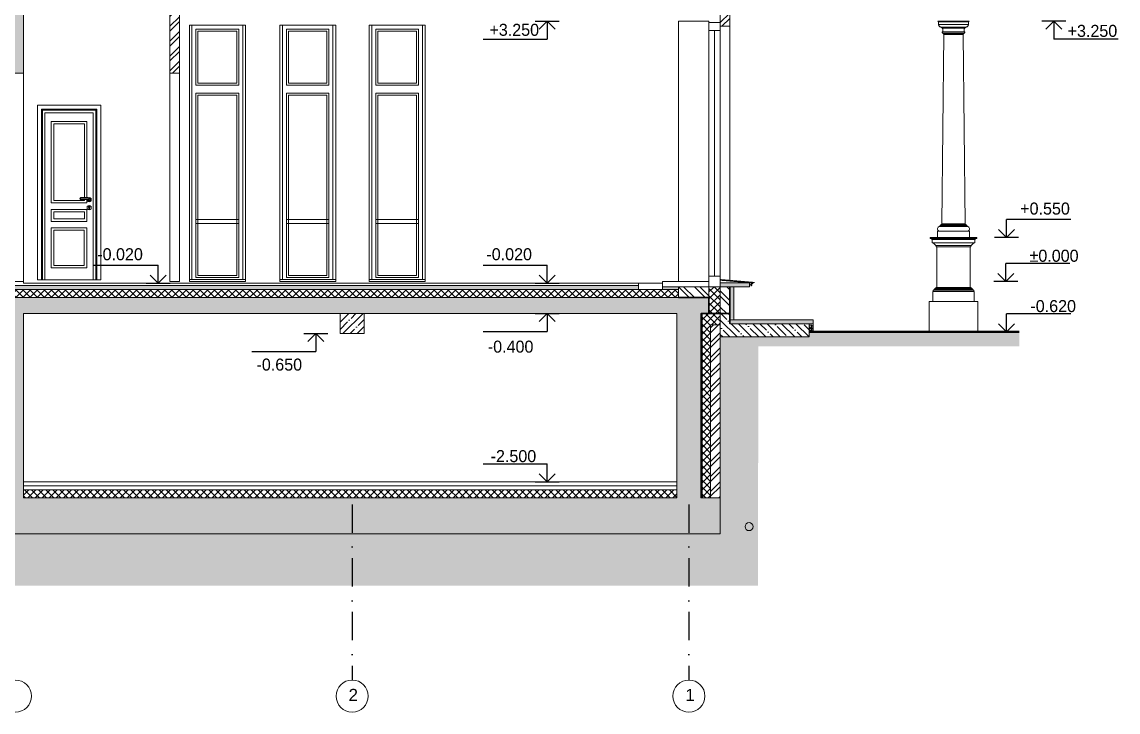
# Model space of a CAD drawing. Header units: millimetres. Extents: x 1177761 to 1329492, y 746793 to 827002.
# Drawn here: x 1310962 to 1324634, y 753127 to 761739 of the extents above; entities that cross this region are included whole.
import ezdxf

# ---------------------------------------------------------------- set-up
doc = ezdxf.new("R2010")
doc.units = ezdxf.units.MM
doc.linetypes.add('HIDDEN', pattern=[9.525, 6.35, -3.175])
doc.linetypes.add('Tengelyvonal', pattern=[670.278, 352.778, -176.389, 0, -141.111])
for name, color, linetype in [('axis', 40, 'Continuous'), ('mark', 4, 'Continuous'), ('text', 7, 'Continuous')]:
    doc.layers.add(name, color=color, linetype=linetype)
doc.layers.add('wall', color=5, linetype='Continuous', lineweight=30)
doc.styles.add('GENERATED_STYLE_1', font='')
doc.styles.add('PStudio', font='pstudio.shx')
doc.styles.get('GENERATED_STYLE_1').set_extended_font_data('Arial Кириллический')
pattern_1 = [(135, (2534467.78, 1378656.59), (101.027881, 101.027881), []), (135, (2534400.43, 1378656.59), (101.027881, 101.027881), [])]
pattern_2 = [(135, (2534467.78, 1378606.59), (89.802561, 89.802561), []), (135, (2534377.98, 1378606.59), (89.802561, 89.802561), [158.75, -31.75, 0, -31.75])]
pattern_3 = [(45, (32828.37, 1378656.59), (-101.027881, 101.027881), []), (45, (32895.73, 1378656.59), (-101.027881, 101.027881), [])]
pattern_4 = [(45, (-514109.56, 1378656.587), (-44.1941738, 44.1941738), []), (135, (-514109.56, 1378656.587), (-44.1941738, -44.1941738), [])]
pattern_5 = [(172.5, (-514109.56, 1378656.587), (-19.76890684, -21.10519776), [0, -22.8, 0, -25.5, 0, -24.375]), (142.5, (-514109.56, 1378656.587), (-48.70469595, -11.16206266), [0, -12.3, 0, -20.55, 0, -7.875]), (102.5, (-514096.514, 1378643.54), (-33.09048575, 32.9704391), [0, -7.5, 0, -27, 0, -35.25]), (92.5, (-514096.514, 1378643.54), (-41.1939428, 22.57563245), [0, -3.75, 0, -17.7, 0, -20.25])]

# ---------------------------------------------------------------- blocks, each defined once
blk = doc.blocks.new('COLUMN')
at = {"color": 0, "linetype": 'ByBlock', "lineweight": -2}
for p, q in [((108, 3875), (108, 3874)), ((108, 3874), (134, 3874)), ((108, 3874), (110, 3874)), ((110, 3874), (112, 3873)), ((112, 3873), (113, 3872)), ((113, 3872), (114, 3871)), ((114, 3871), (115, 3869)), ((115, 3869), (115, 3867)), ((115, 3867), (141, 3867)), ((117, 3867), (117, 3836)), ((117, 3836), (117, 3835)), ((117, 3835), (142, 3835)), ((119, 3835), (119, 3830)), ((119, 3830), (121, 3825)), ((134, 3874), (206, 3874)), ((141, 3867), (210, 3867)), ((142, 3835), (211, 3835)), ((206, 3874), (305, 3874)), ((210, 3867), (305, 3867)), ((211, 3835), (305, 3835)), ((305, 3874), (404, 3874)), ((305, 3867), (400, 3867)), ((305, 3835), (399, 3835)), ((399, 3835), (468, 3835)), ((400, 3867), (469, 3867)), ((404, 3874), (476, 3874)), ((468, 3835), (493, 3835)), ((469, 3867), (495, 3867)), ((476, 3874), (502, 3874)), ((491, 3830), (489, 3825)), ((491, 3835), (491, 3830)), ((493, 3867), (493, 3836)), ((493, 3836), (493, 3835)), ((496, 3871), (495, 3869)), ((495, 3869), (495, 3867)), ((497, 3872), (496, 3871)), ((498, 3873), (497, 3872)), ((500, 3874), (498, 3873)), ((502, 3874), (500, 3874)), ((502, 3875), (502, 3874)), ((121, 3825), (123, 3820)), ((123, 3820), (125, 3816)), ((125, 3816), (128, 3812)), ((128, 3812), (132, 3809)), ((132, 3809), (136, 3806)), ((136, 3806), (141, 3805)), ((141, 3805), (146, 3803)), ((146, 3803), (151, 3803)), ((151, 3803), (172, 3803)), ((151, 3803), (151, 3800)), ((151, 3800), (152, 3797)), ((152, 3797), (154, 3795)), ((154, 3795), (157, 3793)), ((157, 3793), (159, 3792)), ((159, 3792), (162, 3792)), ((184, 3711), (160, 1349)), ((162, 3792), (181, 3792)), ((162, 3792), (162, 3788)), ((162, 3788), (181, 3788)), ((162, 3788), (164, 3788)), ((163, 3739), (162, 3736)), ((162, 3736), (163, 3732)), ((166, 3742), (163, 3739)), ((163, 3732), (166, 3729)), ((164, 3788), (166, 3787)), ((166, 3787), (167, 3786)), ((170, 3743), (166, 3742)), ((166, 3729), (170, 3728)), ((167, 3786), (169, 3784)), ((169, 3784), (169, 3782)), ((169, 3782), (170, 3780)), ((170, 3780), (170, 3743)), ((170, 3743), (188, 3743)), ((170, 3728), (188, 3728)), ((172, 3803), (228, 3803)), ((174, 3721), (174, 3728)), ((176, 3721), (174, 3721)), ((209, 3721), (174, 3721)), ((178, 3720), (176, 3721)), ((180, 3719), (178, 3720)), ((181, 3718), (180, 3719)), ((181, 3792), (234, 3792)), ((181, 3788), (234, 3788)), ((183, 3716), (181, 3718)), ((184, 3715), (183, 3716)), ((184, 3713), (184, 3715)), ((184, 3711), (184, 3713)), ((184, 3711), (217, 3711)), ((188, 3743), (237, 3743)), ((188, 3728), (237, 3728)), ((270, 3721), (209, 3721)), ((217, 3711), (273, 3711)), ((228, 3803), (305, 3803)), ((234, 3792), (305, 3792)), ((234, 3788), (305, 3788)), ((237, 3743), (305, 3743)), ((237, 3728), (305, 3728)), ((340, 3721), (270, 3721)), ((273, 3711), (337, 3711)), ((305, 3803), (382, 3803)), ((305, 3792), (376, 3792)), ((305, 3788), (376, 3788)), ((305, 3743), (373, 3743)), ((305, 3728), (373, 3728)), ((337, 3711), (393, 3711)), ((401, 3721), (340, 3721)), ((373, 3743), (422, 3743)), ((373, 3728), (422, 3728)), ((376, 3792), (429, 3792)), ((376, 3788), (429, 3788)), ((382, 3803), (438, 3803)), ((393, 3711), (426, 3711)), ((436, 3721), (401, 3721)), ((422, 3743), (440, 3743)), ((422, 3728), (440, 3728)), ((426, 3715), (427, 3716)), ((426, 3713), (426, 3715)), ((426, 3711), (426, 3713)), ((426, 3711), (450, 1349)), ((427, 3716), (429, 3718)), ((429, 3792), (448, 3792)), ((429, 3788), (448, 3788)), ((429, 3718), (430, 3719)), ((430, 3719), (432, 3720)), ((432, 3720), (434, 3721)), ((434, 3721), (436, 3721)), ((436, 3721), (436, 3728)), ((438, 3803), (459, 3803)), ((441, 3782), (440, 3780)), ((440, 3780), (440, 3743)), ((440, 3743), (444, 3742)), ((444, 3729), (440, 3728)), ((443, 3786), (441, 3784)), ((441, 3784), (441, 3782)), ((444, 3787), (443, 3786)), ((446, 3788), (444, 3787)), ((444, 3742), (447, 3739)), ((447, 3732), (444, 3729)), ((448, 3788), (446, 3788)), ((447, 3739), (448, 3736)), ((448, 3736), (447, 3732)), ((451, 3792), (448, 3792)), ((448, 3792), (448, 3788)), ((453, 3793), (451, 3792)), ((456, 3795), (453, 3793)), ((458, 3797), (456, 3795)), ((459, 3800), (458, 3797)), ((464, 3803), (459, 3803)), ((459, 3803), (459, 3800)), ((469, 3805), (464, 3803)), ((474, 3806), (469, 3805)), ((478, 3809), (474, 3806)), ((482, 3812), (478, 3809)), ((485, 3816), (482, 3812)), ((487, 3820), (485, 3816)), ((489, 3825), (487, 3820)), ((106, 1291), (105, 1283)), ((105, 1283), (107, 1275)), ((105, 1257), (505, 1257)), ((105, 1178), (105, 1257)), ((108, 1299), (106, 1291)), ((107, 1275), (111, 1268)), ((113, 1305), (108, 1299)), ((111, 1268), (116, 1262)), ((119, 1310), (113, 1305)), ((116, 1262), (123, 1257)), ((127, 1314), (119, 1310)), ((135, 1315), (127, 1314)), ((135, 1315), (158, 1315)), ((137, 1325), (136, 1321)), ((136, 1321), (137, 1318)), ((139, 1327), (137, 1325)), ((137, 1318), (139, 1316)), ((142, 1328), (139, 1327)), ((139, 1316), (142, 1315)), ((142, 1328), (148, 1328)), ((150, 1337), (148, 1336)), ((148, 1336), (148, 1328)), ((148, 1336), (190, 1336)), ((148, 1328), (159, 1328)), ((153, 1337), (150, 1337)), ((155, 1338), (153, 1337)), ((156, 1340), (155, 1338)), ((158, 1342), (156, 1340)), ((159, 1344), (158, 1342)), ((158, 1315), (220, 1315)), ((160, 1346), (159, 1344)), ((159, 1328), (164, 1328)), ((160, 1349), (160, 1346)), ((160, 1349), (199, 1349)), ((164, 1328), (179, 1328)), ((179, 1328), (190, 1328)), ((190, 1336), (263, 1336)), ((190, 1328), (208, 1328)), ((199, 1349), (266, 1349)), ((208, 1328), (224, 1328)), ((220, 1315), (305, 1315)), ((224, 1328), (245, 1328)), ((245, 1328), (263, 1328)), ((263, 1336), (347, 1336)), ((263, 1328), (284, 1328)), ((266, 1349), (344, 1349)), ((284, 1328), (305, 1328)), ((305, 1328), (326, 1328)), ((305, 1315), (390, 1315)), ((326, 1328), (347, 1328)), ((344, 1349), (411, 1349)), ((347, 1336), (420, 1336)), ((347, 1328), (365, 1328)), ((365, 1328), (386, 1328)), ((386, 1328), (402, 1328)), ((390, 1315), (452, 1315)), ((402, 1328), (420, 1328)), ((411, 1349), (450, 1349)), ((420, 1336), (462, 1336)), ((420, 1328), (431, 1328)), ((431, 1328), (446, 1328)), ((446, 1328), (451, 1328)), ((450, 1349), (450, 1346)), ((450, 1346), (451, 1344)), ((451, 1344), (452, 1342)), ((451, 1328), (462, 1328)), ((452, 1342), (454, 1340)), ((452, 1315), (475, 1315)), ((454, 1340), (455, 1338)), ((455, 1338), (457, 1337)), ((457, 1337), (460, 1337)), ((460, 1337), (462, 1336)), ((462, 1336), (462, 1328)), ((462, 1328), (468, 1328)), ((468, 1328), (471, 1327)), ((471, 1316), (468, 1315)), ((471, 1327), (473, 1325)), ((473, 1318), (471, 1316)), ((473, 1325), (474, 1321)), ((474, 1321), (473, 1318)), ((475, 1315), (483, 1314)), ((483, 1314), (491, 1310)), ((494, 1262), (487, 1257)), ((491, 1310), (497, 1305)), ((499, 1268), (494, 1262)), ((497, 1305), (502, 1299)), ((503, 1275), (499, 1268)), ((502, 1299), (504, 1291)), ((505, 1283), (503, 1275)), ((504, 1291), (505, 1283)), ((505, 1178), (505, 1257)), ((16, 1178), (594, 1178)), ((16, 1165), (16, 1178)), ((16, 1165), (594, 1165)), ((26, 1165), (39, 1153)), ((39, 1153), (571, 1153)), ((40, 1109), (40, 1153)), ((40, 1109), (570, 1109)), ((53, 1109), (83, 1079)), ((557, 1109), (527, 1079)), ((570, 1109), (570, 1153)), ((584, 1165), (571, 1153)), ((594, 1165), (594, 1178)), ((83, 1079), (527, 1079)), ((88, 1062), (88, 1079)), ((88, 1062), (522, 1062)), ((99, 553), (99, 1062)), ((511, 553), (511, 1062)), ((522, 1062), (522, 1079)), ((86, 553), (524, 553)), ((86, 542), (86, 553)), ((524, 542), (524, 553)), ((48, 504), (562, 504)), ((48, 378), (48, 504)), ((51, 521), (559, 521)), ((51, 504), (51, 521)), ((62, 532), (548, 532)), ((62, 521), (62, 532)), ((74, 542), (536, 542)), ((74, 532), (74, 542)), ((536, 532), (536, 542)), ((548, 521), (548, 532)), ((559, 504), (559, 521)), ((562, 378), (562, 504)), ((0, 378), (610, 378)), ((0, 0), (0, 378)), ((610, 0), (610, 378)), ((0, 0), (610, 0))]:
    blk.add_line(p, q, dxfattribs=at)
blk = doc.blocks.new('H LEVEL3')
at = {"color": 0, "linetype": 'ByBlock'}
for p, q in [((-16, 4.5), (0, 4.5)), ((0, 0), (0, 4.5)), ((-3, 0), (3, 0)), ((0, 0), (-2, 2)), ((2, 2), (0, 0))]:
    blk.add_line(p, q, dxfattribs=at)
at = {"color": 0, "linetype": 'ByBlock', "style": 'PStudio'}
blk.add_attdef('OTM', (-12.9, 5.7), '', height=2, dxfattribs=at)
blk = doc.blocks.new('H LEVEL4')
at = {"color": 0, "linetype": 'ByBlock'}
for p, q in [((16, 4.5), (0, 4.5)), ((0, 0), (0, 4.5)), ((3, 0), (-3, 0)), ((-2, 2), (0, 0)), ((0, 0), (2, 2))]:
    blk.add_line(p, q, dxfattribs=at)
at = {"color": 0, "linetype": 'ByBlock', "style": 'PStudio'}
blk.add_attdef('OTM', (3.4, 5.7), '', height=2, dxfattribs=at)
blk = doc.blocks.new('H LEVEL2')
at = {"color": 0, "linetype": 'ByBlock'}
for p, q in [((3, 0), (-3, 0)), ((-2, -2), (0, 0)), ((0, 0), (2, -2)), ((0, 0), (0, -4.5)), ((16, -4.5), (0, -4.5))]:
    blk.add_line(p, q, dxfattribs=at)
at = {"color": 0, "linetype": 'ByBlock', "style": 'PStudio'}
blk.add_attdef('OTM', (3.4, -3.7), '', height=2, dxfattribs=at)

msp = doc.modelspace()

# ---------------------------------------------------------------- hatches: boundary and pattern name
at = {"layer": 'wall', "lineweight": 20, "ltscale": 50}
h = msp.add_hatch(dxfattribs=at)
h.set_pattern_fill('ANSI35', color=250, scale=500, style=0)
h.set_pattern_definition([(45, (-509931.05, 1337656.59), (-88.388348, 88.388348), []), (45, (-509842.66, 1337656.59), (-88.388348, 88.388348), [156.25, -31.25, 0, -31.25])])
h.paths.add_polyline_path([(1310781, 765700), (1310981, 765700), (1310981, 762200), (1310781, 762200)])
h.paths.add_polyline_path([(1310781, 762000), (1310981, 762000), (1310981, 761100), (1310781, 761100)])
h.paths.add_polyline_path([(1305981, 762000), (1306181, 762000), (1306181, 761100), (1305981, 761100)])
h.paths.add_polyline_path([(1298180, 765700), (1298380, 765700), (1298380, 764550), (1298180, 764550)])
h.paths.add_polyline_path([(1298180, 758300), (1298380, 758300), (1298380, 762000), (1298180, 762000)])
h.paths.add_polyline_path([(1293380, 765700), (1293580, 765700), (1293580, 762200), (1293380, 762200)])
h.paths.add_polyline_path([(1293380, 762000), (1293580, 762000), (1293580, 758300), (1293380, 758300)])
at = {"layer": 'wall', "lineweight": 20, "ltscale": 100}
h = msp.add_hatch(dxfattribs=at)
h.set_pattern_fill('ANSI32', color=250, scale=15, style=0)
h.set_pattern_definition(pattern_3)
h.paths.add_polyline_path([(1319910, 763082), (1319530, 763082), (1319530, 762200), (1319910, 762200)])
h.paths.add_polyline_path([(1320170, 763098), (1320050, 763098), (1320050, 761860), (1320170, 761860)])
h.paths.add_polyline_path([(1319791, 761860), (1319671, 761860), (1319671, 761750), (1319671, 761685), (1319791, 761685)])
h = msp.add_hatch(dxfattribs=at)
h.set_pattern_fill('ANSI32', color=250, scale=15, style=0)
h.set_pattern_definition(pattern_3)
h.paths.add_polyline_path([(1319910, 763082), (1319530, 763082), (1319530, 762200), (1319910, 762200)])
h.paths.add_polyline_path([(1320170, 763098), (1320050, 763098), (1320050, 761860), (1320170, 761860)])
h.paths.add_polyline_path([(1319791, 761860), (1319671, 761860), (1319671, 761750), (1319671, 761685), (1319791, 761685)])
h = msp.add_hatch(dxfattribs=at)
h.set_pattern_fill('ANSI32', color=250, scale=350, style=0)
h.set_pattern_definition([(45, (-509931.05, 1337656.59), (-92.807765, 92.807765), []), (45, (-509869.18, 1337656.59), (-92.807765, 92.807765), [])])
h.paths.add_polyline_path([(1312926, 762000), (1312806, 762000), (1312806, 761750), (1312926, 761750)])
h.paths.add_polyline_path([(1312926, 761750), (1312806, 761750), (1312806, 761100), (1312926, 761100)])
at = {"layer": 'wall', "lineweight": 20, "ltscale": 50}
h = msp.add_hatch(dxfattribs=at)
h.set_pattern_fill('AR-SAND', color=250, scale=15, angle=135, style=0)
h.set_pattern_definition(pattern_5)
h.paths.add_polyline_path([(1319841, 758435), (1319791, 758435), (1319791, 758061), (1319841, 758061)])
h.paths.add_polyline_path([(1319841, 758061), (1319791, 758061), (1319791, 758035), (1319841, 758035)])
h.paths.add_polyline_path([(1320038, 758485), (1319671, 758485), (1319671, 758435), (1320038, 758435)])
h.paths.add_polyline_path([(1320813, 758022), (1319791, 758022), (1319791, 757972), (1320781, 757972), (1320790, 757972, 0.012552)])
h.paths.add_polyline_path([(1320831, 758022), (1320813, 758022, -0.012552), (1320790, 757972), (1320831, 757972)])
at = {"layer": 'wall', "lineweight": 20}
h = msp.add_hatch(dxfattribs=at)
h.set_pattern_fill('AR-CONC', color=250, scale=10, style=0)
h.set_pattern_definition([(50, (781736.574, 209821.357), (71.7260183, -6.2752135), [7.5, -82.5]), (355, (781736.574, 209821.36), (-13.8751334, 75.2192134), [6, -66]), (100.4514, (781742.55, 209820.834), (57.850938, 68.943954), [6.374019, -70.114211]), (46.1842, (781736.57, 209841.36), (106.724105, -16.551901), [11.25, -123.75]), (96.6356, (781745.47, 209839.98), (93.46627, 97.411787), [9.561029, -105.1713]), (351.1842, (781736.57, 209841.36), (93.466195, 97.41186), [9, -99]), (21, (781746.574, 209836.357), (59.690705, -40.261889), [7.5, -82.5]), (326, (781746.574, 209836.36), (24.331533, 72.5150045), [6, -66]), (71.4514, (781751.55, 209833), (84.022263, 32.2530497), [6.374019, -70.114211]), (37.5, (781736.574, 209821.357), (1.2159855, 33.2893854), [0, -65.2, 0, -67, 0, -66.25]), (7.5, (781736.574, 209821.357), (26.3069537, 39.4411712), [0, -38.2, 0, -63.7, 0, -25.25]), (327.5, (781714.274, 209821.357), (53.3822436, -2.2554872), [0, -25, 0, -78, 0, -103.5]), (317.5, (781704.274, 209821.357), (58.318617, 10.0104982), [0, -32.5, 0, -51.8, 0, -73.5])])
h.paths.add_polyline_path([(1293380, 758450), (1286310, 758450), (1286310, 758400), (1293380, 758400)])
h.paths.add_polyline_path([(1298180, 758450), (1293580, 758450), (1293580, 758400), (1298180, 758400)])
h.paths.add_polyline_path([(1318651, 758450), (1298380, 758450), (1298380, 758400), (1318651, 758400)])
h.paths.add_polyline_path([(1319151, 758435), (1318951, 758435), (1318951, 758400), (1319151, 758400)])
h.paths.add_polyline_path([(1286010, 758450), (1285810, 758450), (1285810, 758400), (1286010, 758400)])
at = {"layer": 'wall', "lineweight": 20, "ltscale": 100}
h = msp.add_hatch(dxfattribs=at)
h.set_pattern_fill('ANSI37', color=250, scale=500, style=0)
h.set_pattern_definition(pattern_4)
h.paths.add_polyline_path([(1298380, 758400), (1319151, 758400), (1319151, 758300), (1298380, 758300)])
h.paths.add_polyline_path([(1298180, 758400), (1293580, 758400), (1293580, 758300), (1298180, 758300)])
h.paths.add_polyline_path([(1293380, 758400), (1286310, 758400), (1286010, 758400), (1285810, 758400), (1285810, 758300), (1293380, 758300)])
at = {"layer": 'wall', "lineweight": 20, "ltscale": 50}
h = msp.add_hatch(dxfattribs=at)
h.set_pattern_fill('ANSI32', color=250, scale=15, style=0)
h.set_pattern_definition(pattern_1)
h.paths.add_polyline_path([(1319791, 758100), (1319671, 758100), (1319671, 758435), (1319791, 758435)])
h.paths.add_polyline_path([(1319531, 758435), (1319151, 758435), (1319151, 758300), (1319531, 758300)])
h = msp.add_hatch(dxfattribs=at)
h.set_pattern_fill('ANSI32', color=250, scale=15, style=0)
h.set_pattern_definition(pattern_1)
h.paths.add_polyline_path([(1319531, 758435), (1319151, 758435), (1319151, 758300), (1319531, 758300)])
h = msp.add_hatch(dxfattribs=at)
h.set_pattern_fill('ANSI32', color=250, scale=15, style=0)
h.set_pattern_definition(pattern_1)
h.paths.add_polyline_path([(1319791, 758100), (1319671, 758100), (1319671, 758435), (1319791, 758435)])
h.paths.add_polyline_path([(1319531, 758435), (1319151, 758435), (1319151, 758300), (1319531, 758300)])
h = msp.add_hatch(dxfattribs=at)
h.set_pattern_fill('ANSI32', color=250, scale=15, style=0)
h.set_pattern_definition(pattern_1)
h.paths.add_polyline_path([(1319531, 758435), (1319151, 758435), (1319151, 758300), (1319531, 758300)])
at = {"layer": 'wall', "lineweight": 20, "ltscale": 100}
h = msp.add_hatch(dxfattribs=at)
h.set_pattern_fill('ANSI37', color=250, scale=500, style=0)
h.set_pattern_definition(pattern_4)
h.paths.add_polyline_path([(1319671, 758435), (1319531, 758435), (1319531, 758100), (1319441, 758100), (1319441, 755800), (1319551, 755800), (1319551, 757960), (1319671, 757960)])
at = {"layer": 'wall', "lineweight": 20, "ltscale": 50}
h = msp.add_hatch(dxfattribs=at)
h.set_pattern_fill('ANSI35', color=250, scale=500, style=0)
h.set_pattern_definition([(45, (-514109.56, 1378656.59), (-88.388348, 88.388348), []), (45, (-514021.17, 1378656.59), (-88.388348, 88.388348), [156.25, -31.25, 0, -31.25])])
h.paths.add_polyline_path([(1310981, 758100), (1319131, 758100), (1319131, 755800), (1310981, 755800)], flags=17)
h.paths.add_polyline_path([(1306181, 755800), (1310781, 755800), (1310781, 758100), (1306181, 758100)], flags=16)
h.paths.add_polyline_path([(1298380, 758100), (1305981, 758100), (1305981, 755800), (1298380, 755800)], flags=17)
h.paths.add_polyline_path([(1293580, 755800), (1298180, 755800), (1298180, 758100), (1293580, 758100)], flags=16)
h.paths.add_polyline_path([(1285830, 758100), (1293380, 758100), (1293380, 755800), (1285830, 755800)], flags=17)
h.paths.add_polyline_path([(1285430, 758300), (1285430, 758100), (1285530, 758100), (1285530, 755800), (1285290, 755800), (1285290, 755350), (1319671, 755350), (1319671, 755800), (1319431, 755800), (1319431, 758100), (1319531, 758100), (1319531, 758300)])
h = msp.add_hatch(dxfattribs=at)
h.set_pattern_fill('ANSI35', color=250, scale=500, style=0)
h.set_pattern_definition([(45, (-509931.05, 1333756.59), (-88.388348, 88.388348), []), (45, (-509842.66, 1333756.59), (-88.388348, 88.388348), [156.25, -31.25, 0, -31.25])])
h.paths.add_polyline_path([(1314931, 758100), (1314931, 757850), (1315231, 757850), (1315231, 758100)])
h = msp.add_hatch(dxfattribs=at)
h.set_pattern_fill('ANSI35', color=250, scale=20, style=0)
h.set_pattern_definition(pattern_2)
h.paths.add_polyline_path([(1319671, 758100), (1319791, 758100), (1319791, 757972), (1320781, 757972), (1320781, 757808), (1319671, 757808), (1319671, 757960)])
h = msp.add_hatch(dxfattribs=at)
h.set_pattern_fill('ANSI35', color=250, scale=20, style=0)
h.set_pattern_definition(pattern_2)
h.paths.add_polyline_path([(1319671, 758100), (1319791, 758100), (1319791, 757972), (1320781, 757972), (1320781, 757808), (1319671, 757808), (1319671, 757960)])
at = {"layer": 'wall', "lineweight": 20, "ltscale": 100}
h = msp.add_hatch(dxfattribs=at)
h.set_pattern_fill('ANSI32', color=250, scale=350, style=0)
h.set_pattern_definition([(45, (-514109.56, 1378656.59), (-92.807765, 92.807765), []), (45, (-514047.69, 1378656.59), (-92.807765, 92.807765), [])])
h.paths.add_polyline_path([(1319551, 757960), (1319671, 757960), (1319671, 755800), (1319576, 755800), (1319551, 755800)])
at = {"layer": 'wall', "lineweight": 20, "ltscale": 50}
h = msp.add_hatch(dxfattribs=at)
h.set_pattern_fill('AR-SAND', color=250, scale=15, angle=135, style=0)
h.set_pattern_definition(pattern_5)
h.paths.add_polyline_path([(1320831, 757872), (1320781, 757872), (1320781, 757972), (1320831, 757972)])
at = {"layer": 'wall', "lineweight": 20}
h = msp.add_hatch(dxfattribs=at)
h.set_pattern_fill('ANSI38', color=250, scale=500, style=0)
h.set_pattern_definition([(45, (-514109.56, 1378656.587), (-44.1941738, 44.1941738), []), (135, (-514109.56, 1378656.587), (-132.5825215, 44.1941738), [156.25, -93.75])])
h.paths.add_polyline_path([(1323401, 757872), (1321320, 757872), (1321320, 757690), (1323401, 757690)])
h.paths.add_polyline_path([(1321320, 757872), (1320781, 757872), (1320781, 757808), (1320508, 757808, -0.035127), (1320410, 757690), (1321320, 757690)])
h.paths.add_polyline_path([(1320148, 757690), (1320410, 757690, 0.035127), (1320508, 757808), (1319671, 757808), (1319671, 757357, 0.114524), (1320147, 757490)])
h.paths.add_polyline_path([(1320147, 757490, -0.114524), (1319671, 757357), (1319671, 754704), (1320142, 754704)])
h.paths.add_polyline_path([(1319671, 755350), (1319281, 755350), (1319281, 754704), (1319671, 754704)])
h.paths.add_polyline_path([(1319281, 755350), (1315081, 755350), (1315081, 754704), (1319281, 754704)])
h.paths.add_polyline_path([(1315081, 755350), (1285290, 755350), (1284735, 755350), (1284735, 754704), (1315081, 754704)])
at = {"layer": 'wall', "lineweight": 20, "ltscale": 100}
h = msp.add_hatch(dxfattribs=at)
h.set_pattern_fill('ANSI37', color=250, scale=500, style=0)
h.set_pattern_definition(pattern_4)
h.paths.add_polyline_path([(1319131, 755900), (1310981, 755900), (1310981, 755800), (1319131, 755800)])
h.paths.add_polyline_path([(1310781, 755900), (1306181, 755900), (1306181, 755800), (1310781, 755800)])
h.paths.add_polyline_path([(1305981, 755900), (1298380, 755900), (1298380, 755800), (1305981, 755800)])
h.paths.add_polyline_path([(1293380, 755900), (1285830, 755900), (1285830, 755800), (1293380, 755800)])
h.paths.add_polyline_path([(1298180, 755900), (1293580, 755900), (1293580, 755800), (1298180, 755800)])

# ---------------------------------------------------------------- linework, layer by layer
at = {"layer": 'axis', "linetype": 'Tengelyvonal'}
for p, q in [((1315081, 755717), (1315081, 753527)), ((1315081, 755717), (1315081, 753527)), ((1319281, 755717), (1319281, 753527)), ((1319281, 755717), (1319281, 753527))]:
    msp.add_line(p, q, dxfattribs=at)
at = {"layer": 'axis', "color": 3, "linetype": 'Continuous', "lineweight": 15}
for centre in [(1310881, 753327), (1310881, 753327), (1315081, 753327), (1315081, 753327), (1319281, 753327), (1319281, 753327)]:
    msp.add_circle(centre, 200, dxfattribs=at)
at = {"layer": 'wall', "color": 250, "lineweight": 20, "ltscale": 50}
for p, q in [((1313752, 761700), (1313052, 761700)), ((1313752, 761700), (1313052, 761700)), ((1313083, 758525), (1313083, 761700)), ((1313083, 761700), (1313717, 761700)), ((1313083, 758525), (1313083, 761700)), ((1313083, 761700), (1313717, 761700)), ((1313667, 761650), (1313133, 761650)), ((1313133, 761650), (1313133, 760950)), ((1313667, 761650), (1313133, 761650)), ((1313133, 761650), (1313133, 760950)), ((1313158, 760975), (1313158, 761625)), ((1313158, 761625), (1313642, 761625)), ((1313158, 760975), (1313158, 761625)), ((1313158, 761625), (1313642, 761625)), ((1313642, 761625), (1313642, 760975)), ((1313642, 761625), (1313642, 760975)), ((1313667, 760950), (1313667, 761650)), ((1313667, 760950), (1313667, 761650)), ((1313717, 761700), (1313717, 758525)), ((1313717, 761700), (1313717, 758525)), ((1313752, 758525), (1313752, 761700)), ((1313752, 758525), (1313752, 761700)), ((1314177, 761700), (1314177, 758525)), ((1314877, 761700), (1314177, 761700)), ((1314177, 761700), (1314177, 758525)), ((1314877, 761700), (1314177, 761700)), ((1314212, 758525), (1314212, 761700)), ((1314212, 761700), (1314842, 761700)), ((1314212, 758525), (1314212, 761700)), ((1314212, 761700), (1314842, 761700)), ((1314792, 761650), (1314262, 761650)), ((1314262, 761650), (1314262, 760950)), ((1314792, 761650), (1314262, 761650)), ((1314262, 761650), (1314262, 760950)), ((1314287, 760975), (1314287, 761625)), ((1314287, 761625), (1314767, 761625)), ((1314287, 760975), (1314287, 761625)), ((1314287, 761625), (1314767, 761625)), ((1314767, 761625), (1314767, 760975)), ((1314767, 761625), (1314767, 760975)), ((1314792, 760950), (1314792, 761650)), ((1314792, 760950), (1314792, 761650)), ((1314842, 761700), (1314842, 758525)), ((1314842, 761700), (1314842, 758525)), ((1315992, 761700), (1315292, 761700)), ((1315992, 761700), (1315292, 761700)), ((1315328, 758525), (1315328, 761700)), ((1315328, 761700), (1315957, 761700)), ((1315328, 758525), (1315328, 761700)), ((1315328, 761700), (1315957, 761700)), ((1315907, 761650), (1315378, 761650)), ((1315378, 761650), (1315378, 760950)), ((1315907, 761650), (1315378, 761650)), ((1315378, 761650), (1315378, 760950)), ((1315403, 760975), (1315403, 761625)), ((1315403, 761625), (1315882, 761625)), ((1315403, 760975), (1315403, 761625)), ((1315403, 761625), (1315882, 761625)), ((1315882, 761625), (1315882, 760975)), ((1315882, 761625), (1315882, 760975)), ((1315907, 760950), (1315907, 761650)), ((1315907, 760950), (1315907, 761650)), ((1315957, 761700), (1315957, 758525)), ((1315957, 761700), (1315957, 758525)), ((1315992, 758525), (1315992, 761700)), ((1315992, 758525), (1315992, 761700)), ((1319601, 761630), (1319601, 758565)), ((1319601, 761630), (1319601, 758565)), ((1319791, 761685), (1319791, 758510)), ((1313133, 760950), (1313667, 760950)), ((1313133, 760950), (1313667, 760950)), ((1313642, 760975), (1313158, 760975)), ((1313642, 760975), (1313158, 760975)), ((1314262, 760950), (1314792, 760950)), ((1314262, 760950), (1314792, 760950)), ((1314767, 760975), (1314287, 760975)), ((1314767, 760975), (1314287, 760975)), ((1315378, 760950), (1315907, 760950)), ((1315378, 760950), (1315907, 760950)), ((1315882, 760975), (1315403, 760975)), ((1315882, 760975), (1315403, 760975)), ((1313133, 760850), (1313133, 758550)), ((1313667, 760850), (1313133, 760850)), ((1313133, 760850), (1313133, 758550)), ((1313667, 760850), (1313133, 760850)), ((1313158, 758575), (1313158, 760825)), ((1313158, 760825), (1313642, 760825)), ((1313158, 758575), (1313158, 760825)), ((1313158, 760825), (1313642, 760825)), ((1313642, 760825), (1313642, 758575)), ((1313642, 760825), (1313642, 758575)), ((1313667, 758550), (1313667, 760850)), ((1313667, 758550), (1313667, 760850)), ((1314262, 760850), (1314262, 758550)), ((1314792, 760850), (1314262, 760850)), ((1314262, 760850), (1314262, 758550)), ((1314792, 760850), (1314262, 760850)), ((1314287, 758575), (1314287, 760825)), ((1314287, 760825), (1314767, 760825)), ((1314287, 758575), (1314287, 760825)), ((1314287, 760825), (1314767, 760825)), ((1314767, 760825), (1314767, 758575)), ((1314767, 760825), (1314767, 758575)), ((1314792, 758550), (1314792, 760850)), ((1314792, 758550), (1314792, 760850)), ((1315378, 760850), (1315378, 758550)), ((1315907, 760850), (1315378, 760850)), ((1315378, 760850), (1315378, 758550)), ((1315907, 760850), (1315378, 760850)), ((1315403, 758575), (1315403, 760825)), ((1315403, 760825), (1315882, 760825)), ((1315403, 758575), (1315403, 760825)), ((1315403, 760825), (1315882, 760825)), ((1315882, 760825), (1315882, 758575)), ((1315882, 760825), (1315882, 758575)), ((1315907, 758550), (1315907, 760850)), ((1315907, 758550), (1315907, 760850)), ((1311155, 758520), (1311155, 760700)), ((1311155, 760700), (1311945, 760700)), ((1311155, 758520), (1311155, 760700)), ((1311155, 760700), (1311945, 760700)), ((1311945, 760700), (1311945, 758520)), ((1311945, 760700), (1311945, 758520)), ((1311205, 760650), (1311217, 760638)), ((1311205, 760650), (1311205, 758520)), ((1311895, 760650), (1311205, 760650)), ((1311205, 760650), (1311217, 760638)), ((1311205, 760650), (1311205, 758520)), ((1311895, 760650), (1311205, 760650)), ((1311217, 760638), (1311217, 758520)), ((1311883, 760638), (1311217, 760638)), ((1311217, 760638), (1311217, 758520)), ((1311883, 760638), (1311217, 760638)), ((1311851, 760606), (1311249, 760606)), ((1311249, 760606), (1311249, 758520)), ((1311851, 760606), (1311249, 760606)), ((1311249, 760606), (1311249, 758520)), ((1311851, 758520), (1311851, 760606)), ((1311851, 758520), (1311851, 760606)), ((1311883, 760638), (1311895, 760650)), ((1311883, 760638), (1311895, 760650)), ((1311883, 758520), (1311883, 760638)), ((1311883, 758520), (1311883, 760638)), ((1311895, 758520), (1311895, 760650)), ((1311895, 758520), (1311895, 760650)), ((1311329, 759480), (1311329, 760496)), ((1311329, 760496), (1311771, 760496)), ((1311329, 759480), (1311329, 760496)), ((1311329, 760496), (1311771, 760496)), ((1311741, 760466), (1311359, 760466)), ((1311359, 760466), (1311359, 759510)), ((1311741, 760466), (1311359, 760466)), ((1311359, 760466), (1311359, 759510)), ((1311741, 759547), (1311741, 760466)), ((1311741, 759547), (1311741, 760466)), ((1311771, 760496), (1311771, 759547)), ((1311771, 760496), (1311771, 759547)), ((1311771, 759480), (1311329, 759480)), ((1311771, 759480), (1311329, 759480)), ((1311359, 759510), (1311741, 759510)), ((1311359, 759510), (1311741, 759510)), ((1311688, 759541), (1311686, 759535)), ((1311688, 759541), (1311686, 759535)), ((1311686, 759535), (1311687, 759535)), ((1311686, 759535), (1311688, 759528)), ((1311686, 759535), (1311687, 759535)), ((1311686, 759535), (1311688, 759528)), ((1311687, 759535), (1311688, 759535)), ((1311687, 759535), (1311688, 759535)), ((1311693, 759545), (1311688, 759541)), ((1311693, 759545), (1311688, 759541)), ((1311688, 759541), (1311688, 759541)), ((1311688, 759541), (1311690, 759540)), ((1311688, 759541), (1311688, 759541)), ((1311688, 759541), (1311690, 759540)), ((1311688, 759528), (1311690, 759529)), ((1311688, 759528), (1311690, 759529)), ((1311688, 759528), (1311688, 759528)), ((1311688, 759528), (1311693, 759524)), ((1311688, 759528), (1311688, 759528)), ((1311688, 759528), (1311693, 759524)), ((1311691, 759539), (1311690, 759535)), ((1311691, 759539), (1311690, 759535)), ((1311690, 759535), (1311691, 759530)), ((1311690, 759535), (1311691, 759530)), ((1311695, 759542), (1311691, 759539)), ((1311695, 759542), (1311691, 759539)), ((1311691, 759530), (1311695, 759527)), ((1311691, 759530), (1311695, 759527)), ((1311698, 759547), (1311693, 759545)), ((1311698, 759547), (1311693, 759545)), ((1311693, 759545), (1311693, 759545)), ((1311693, 759545), (1311694, 759544)), ((1311693, 759545), (1311693, 759545)), ((1311693, 759545), (1311694, 759544)), ((1311693, 759524), (1311694, 759525)), ((1311693, 759524), (1311694, 759525)), ((1311693, 759524), (1311693, 759524)), ((1311693, 759524), (1311698, 759522)), ((1311693, 759524), (1311693, 759524)), ((1311693, 759524), (1311698, 759522)), ((1311699, 759543), (1311695, 759542)), ((1311699, 759543), (1311695, 759542)), ((1311695, 759527), (1311699, 759526)), ((1311695, 759527), (1311699, 759526)), ((1311785, 759547), (1311698, 759547)), ((1311785, 759547), (1311698, 759547)), ((1311698, 759522), (1311699, 759522)), ((1311698, 759522), (1311699, 759522)), ((1311784, 759543), (1311699, 759543)), ((1311784, 759543), (1311699, 759543)), ((1311699, 759526), (1311779, 759526)), ((1311699, 759526), (1311779, 759526)), ((1311699, 759522), (1311778, 759522)), ((1311699, 759522), (1311778, 759522)), ((1311741, 759510), (1311741, 759522)), ((1311741, 759510), (1311741, 759522)), ((1311771, 759522), (1311771, 759480)), ((1311771, 759522), (1311771, 759480)), ((1311775, 759522), (1311774, 759520)), ((1311775, 759522), (1311774, 759520)), ((1311774, 759520), (1311778, 759507)), ((1311774, 759520), (1311778, 759507)), ((1311774, 759420), (1311778, 759434)), ((1311774, 759420), (1311778, 759434)), ((1311778, 759523), (1311779, 759524)), ((1311778, 759523), (1311779, 759524)), ((1311778, 759522), (1311778, 759523)), ((1311778, 759522), (1311778, 759523)), ((1311778, 759522), (1311787, 759517)), ((1311778, 759522), (1311787, 759517)), ((1311778, 759507), (1311788, 759497)), ((1311778, 759507), (1311788, 759497)), ((1311778, 759434), (1311788, 759443)), ((1311778, 759434), (1311788, 759443)), ((1311779, 759526), (1311790, 759519)), ((1311779, 759526), (1311790, 759519)), ((1311785, 759547), (1311784, 759545)), ((1311785, 759547), (1311784, 759545)), ((1311807, 759530), (1311784, 759543)), ((1311807, 759530), (1311784, 759543)), ((1311785, 759547), (1311785, 759547)), ((1311809, 759533), (1311785, 759547)), ((1311785, 759547), (1311785, 759547)), ((1311809, 759533), (1311785, 759547)), ((1311787, 759517), (1311788, 759517)), ((1311787, 759517), (1311789, 759512)), ((1311787, 759517), (1311788, 759517)), ((1311787, 759517), (1311789, 759512)), ((1311788, 759517), (1311789, 759518)), ((1311788, 759517), (1311789, 759518)), ((1311788, 759513), (1311788, 759514)), ((1311788, 759513), (1311788, 759514)), ((1311789, 759512), (1311788, 759513)), ((1311789, 759512), (1311788, 759513)), ((1311788, 759497), (1311801, 759493)), ((1311788, 759497), (1311801, 759493)), ((1311788, 759443), (1311801, 759447)), ((1311788, 759443), (1311801, 759447)), ((1311789, 759512), (1311790, 759513)), ((1311789, 759512), (1311790, 759513)), ((1311789, 759512), (1311789, 759512)), ((1311789, 759512), (1311795, 759507)), ((1311789, 759512), (1311789, 759512)), ((1311789, 759512), (1311795, 759507)), ((1311801, 759547), (1311790, 759544)), ((1311801, 759547), (1311790, 759544)), ((1311790, 759519), (1311792, 759514)), ((1311790, 759519), (1311792, 759514)), ((1311791, 759520), (1311793, 759525)), ((1311791, 759520), (1311793, 759525)), ((1311793, 759515), (1311791, 759520)), ((1311793, 759515), (1311791, 759520)), ((1311792, 759514), (1311796, 759510)), ((1311792, 759514), (1311796, 759510)), ((1311793, 759525), (1311796, 759529)), ((1311793, 759525), (1311796, 759529)), ((1311796, 759511), (1311793, 759515)), ((1311796, 759511), (1311793, 759515)), ((1311794, 759507), (1311793, 759508)), ((1311794, 759507), (1311793, 759508)), ((1311794, 759507), (1311794, 759507)), ((1311794, 759507), (1311794, 759507)), ((1311796, 759435), (1311794, 759432)), ((1311796, 759435), (1311794, 759432)), ((1311795, 759507), (1311795, 759508)), ((1311795, 759507), (1311795, 759508)), ((1311795, 759507), (1311795, 759507)), ((1311795, 759507), (1311802, 759505)), ((1311795, 759507), (1311795, 759507)), ((1311795, 759507), (1311802, 759505)), ((1311796, 759529), (1311801, 759530)), ((1311796, 759529), (1311801, 759530)), ((1311801, 759510), (1311796, 759511)), ((1311801, 759510), (1311796, 759511)), ((1311796, 759510), (1311802, 759509)), ((1311796, 759510), (1311802, 759509)), ((1311796, 759435), (1311799, 759437)), ((1311796, 759435), (1311799, 759437)), ((1311799, 759437), (1311801, 759437)), ((1311799, 759437), (1311801, 759437)), ((1311815, 759543), (1311801, 759547)), ((1311815, 759543), (1311801, 759547)), ((1311801, 759530), (1311806, 759529)), ((1311801, 759530), (1311806, 759529)), ((1311806, 759511), (1311801, 759510)), ((1311806, 759511), (1311801, 759510)), ((1311801, 759505), (1311801, 759505)), ((1311801, 759505), (1311801, 759505)), ((1311801, 759493), (1311815, 759497)), ((1311801, 759493), (1311815, 759497)), ((1311801, 759447), (1311815, 759443)), ((1311801, 759447), (1311815, 759443)), ((1311803, 759437), (1311801, 759437)), ((1311803, 759437), (1311801, 759437)), ((1311802, 759509), (1311807, 759510)), ((1311802, 759509), (1311807, 759510)), ((1311802, 759505), (1311802, 759507)), ((1311802, 759505), (1311809, 759507)), ((1311802, 759505), (1311802, 759507)), ((1311802, 759505), (1311809, 759507)), ((1311802, 759505), (1311802, 759505)), ((1311802, 759505), (1311802, 759505)), ((1311803, 759437), (1311807, 759435)), ((1311803, 759437), (1311807, 759435)), ((1311806, 759529), (1311810, 759525)), ((1311806, 759529), (1311810, 759525)), ((1311810, 759515), (1311806, 759511)), ((1311810, 759515), (1311806, 759511)), ((1311811, 759526), (1311807, 759530)), ((1311811, 759526), (1311807, 759530)), ((1311807, 759510), (1311811, 759515)), ((1311807, 759510), (1311811, 759515)), ((1311807, 759435), (1311808, 759432)), ((1311807, 759435), (1311808, 759432)), ((1311809, 759508), (1311808, 759509)), ((1311809, 759508), (1311808, 759509)), ((1311814, 759528), (1311809, 759533)), ((1311814, 759528), (1311809, 759533)), ((1311809, 759507), (1311815, 759513)), ((1311809, 759507), (1311815, 759513)), ((1311809, 759507), (1311809, 759508)), ((1311809, 759507), (1311809, 759508)), ((1311810, 759525), (1311811, 759520)), ((1311810, 759525), (1311811, 759520)), ((1311811, 759520), (1311810, 759515)), ((1311811, 759520), (1311810, 759515)), ((1311813, 759520), (1311811, 759526)), ((1311813, 759520), (1311811, 759526)), ((1311811, 759515), (1311813, 759520)), ((1311811, 759515), (1311813, 759520)), ((1311814, 759527), (1311813, 759527)), ((1311814, 759527), (1311813, 759527)), ((1311814, 759513), (1311813, 759514)), ((1311814, 759513), (1311813, 759514)), ((1311814, 759528), (1311814, 759527)), ((1311817, 759520), (1311814, 759528)), ((1311814, 759528), (1311814, 759527)), ((1311817, 759520), (1311814, 759528)), ((1311815, 759513), (1311814, 759513)), ((1311815, 759513), (1311814, 759513)), ((1311825, 759534), (1311815, 759543)), ((1311825, 759534), (1311815, 759543)), ((1311816, 759520), (1311815, 759520)), ((1311815, 759513), (1311817, 759520)), ((1311816, 759520), (1311815, 759520)), ((1311815, 759513), (1311817, 759520)), ((1311815, 759497), (1311825, 759507)), ((1311815, 759497), (1311825, 759507)), ((1311815, 759443), (1311825, 759434)), ((1311815, 759443), (1311825, 759434)), ((1311817, 759520), (1311816, 759520)), ((1311817, 759520), (1311816, 759520)), ((1311828, 759520), (1311825, 759534)), ((1311828, 759520), (1311825, 759534)), ((1311825, 759507), (1311828, 759520)), ((1311825, 759507), (1311828, 759520)), ((1311825, 759434), (1311828, 759420)), ((1311825, 759434), (1311828, 759420)), ((1311329, 759250), (1311329, 759400)), ((1311329, 759400), (1311771, 759400)), ((1311329, 759250), (1311329, 759400)), ((1311329, 759400), (1311771, 759400)), ((1311741, 759370), (1311359, 759370)), ((1311359, 759370), (1311359, 759280)), ((1311741, 759370), (1311359, 759370)), ((1311359, 759370), (1311359, 759280)), ((1311741, 759280), (1311741, 759370)), ((1311741, 759280), (1311741, 759370)), ((1311771, 759400), (1311771, 759250)), ((1311771, 759400), (1311771, 759250)), ((1311778, 759407), (1311774, 759420)), ((1311778, 759407), (1311774, 759420)), ((1311788, 759397), (1311778, 759407)), ((1311788, 759397), (1311778, 759407)), ((1311801, 759393), (1311788, 759397)), ((1311801, 759393), (1311788, 759397)), ((1311794, 759432), (1311794, 759432)), ((1311794, 759428), (1311794, 759432)), ((1311794, 759432), (1311794, 759432)), ((1311794, 759428), (1311794, 759432)), ((1311796, 759424), (1311794, 759428)), ((1311796, 759424), (1311794, 759428)), ((1311796, 759424), (1311796, 759423)), ((1311796, 759424), (1311796, 759423)), ((1311796, 759423), (1311796, 759420)), ((1311796, 759423), (1311796, 759420)), ((1311796, 759420), (1311796, 759417)), ((1311796, 759420), (1311796, 759417)), ((1311796, 759417), (1311796, 759411)), ((1311796, 759417), (1311796, 759411)), ((1311796, 759411), (1311796, 759408)), ((1311796, 759411), (1311796, 759408)), ((1311796, 759408), (1311797, 759405)), ((1311796, 759408), (1311797, 759405)), ((1311797, 759405), (1311799, 759403)), ((1311797, 759405), (1311799, 759403)), ((1311799, 759403), (1311801, 759403)), ((1311799, 759403), (1311801, 759403)), ((1311801, 759403), (1311804, 759403)), ((1311801, 759403), (1311804, 759403)), ((1311815, 759397), (1311801, 759393)), ((1311815, 759397), (1311801, 759393)), ((1311804, 759403), (1311806, 759405)), ((1311804, 759403), (1311806, 759405)), ((1311809, 759428), (1311806, 759424)), ((1311809, 759428), (1311806, 759424)), ((1311806, 759423), (1311806, 759424)), ((1311806, 759423), (1311806, 759424)), ((1311806, 759423), (1311806, 759420)), ((1311806, 759423), (1311806, 759420)), ((1311806, 759420), (1311806, 759417)), ((1311806, 759420), (1311806, 759417)), ((1311806, 759417), (1311806, 759411)), ((1311806, 759417), (1311806, 759411)), ((1311806, 759411), (1311806, 759408)), ((1311806, 759411), (1311806, 759408)), ((1311806, 759405), (1311806, 759408)), ((1311806, 759405), (1311806, 759408)), ((1311809, 759432), (1311808, 759432)), ((1311809, 759432), (1311808, 759432)), ((1311809, 759432), (1311809, 759428)), ((1311809, 759432), (1311809, 759428)), ((1311825, 759407), (1311815, 759397)), ((1311825, 759407), (1311815, 759397)), ((1311828, 759420), (1311825, 759407)), ((1311828, 759420), (1311825, 759407)), ((1311771, 759250), (1311329, 759250)), ((1311771, 759250), (1311329, 759250)), ((1311329, 758670), (1311329, 759170)), ((1311329, 759170), (1311771, 759170)), ((1311329, 758670), (1311329, 759170)), ((1311329, 759170), (1311771, 759170)), ((1311359, 759280), (1311741, 759280)), ((1311359, 759280), (1311741, 759280)), ((1311771, 759170), (1311771, 758670)), ((1311771, 759170), (1311771, 758670)), ((1313667, 759275), (1313133, 759275)), ((1313667, 759275), (1313133, 759275)), ((1313667, 759225), (1313133, 759225)), ((1313667, 759225), (1313133, 759225)), ((1314792, 759275), (1314262, 759275)), ((1314792, 759275), (1314262, 759275)), ((1314792, 759225), (1314262, 759225)), ((1314792, 759225), (1314262, 759225)), ((1315907, 759275), (1315378, 759275)), ((1315907, 759275), (1315378, 759275)), ((1315907, 759225), (1315378, 759225)), ((1315907, 759225), (1315378, 759225)), ((1311738, 759140), (1311359, 759140)), ((1311359, 759140), (1311359, 758700)), ((1311738, 759140), (1311359, 759140)), ((1311359, 759140), (1311359, 758700)), ((1311738, 758700), (1311738, 759140)), ((1311738, 758700), (1311738, 759140)), ((1311771, 758670), (1311329, 758670)), ((1311771, 758670), (1311329, 758670)), ((1311359, 758700), (1311738, 758700)), ((1311359, 758700), (1311738, 758700)), ((1311205, 758520), (1311155, 758520)), ((1311205, 758520), (1311155, 758520)), ((1311217, 758520), (1311205, 758520)), ((1311217, 758520), (1311205, 758520)), ((1311217, 758520), (1311883, 758520)), ((1311217, 758520), (1311883, 758520)), ((1311895, 758520), (1311883, 758520)), ((1311895, 758520), (1311883, 758520)), ((1311945, 758520), (1311895, 758520)), ((1311945, 758520), (1311895, 758520)), ((1313752, 758525), (1313052, 758525)), ((1313752, 758525), (1313083, 758525)), ((1313133, 758550), (1313667, 758550)), ((1313133, 758550), (1313667, 758550)), ((1313642, 758575), (1313158, 758575)), ((1313642, 758575), (1313158, 758575)), ((1313752, 758500), (1313752, 758525)), ((1313752, 758500), (1313752, 758525)), ((1314877, 758525), (1314177, 758525)), ((1314177, 758500), (1314177, 758525)), ((1314877, 758525), (1314177, 758525)), ((1314177, 758500), (1314177, 758525)), ((1314262, 758550), (1314792, 758550)), ((1314262, 758550), (1314792, 758550)), ((1314767, 758575), (1314287, 758575)), ((1314767, 758575), (1314287, 758575)), ((1315992, 758525), (1315292, 758525)), ((1315992, 758525), (1315292, 758525)), ((1315378, 758550), (1315907, 758550)), ((1315378, 758550), (1315907, 758550)), ((1315882, 758575), (1315403, 758575)), ((1315882, 758575), (1315403, 758575)), ((1315992, 758500), (1315992, 758525)), ((1315992, 758500), (1315992, 758525))]:
    msp.add_line(p, q, dxfattribs=at)
for points in [[(1310781, 762000), (1310981, 762000), (1310981, 761100), (1310781, 761100)], [(1312806, 761100), (1312926, 761100), (1312926, 762000), (1312806, 762000)], [(1319791, 761860), (1319671, 761860), (1319671, 761750), (1319671, 761685), (1319791, 761685)], [(1319791, 761860), (1319671, 761860), (1319671, 761750), (1319671, 761685), (1319791, 761685)], [(1313752, 758500), (1313052, 758500), (1313052, 761700), (1313752, 761700)], [(1313752, 758500), (1313052, 758500), (1313052, 761700), (1313752, 761700)], [(1314877, 758500), (1314177, 758500), (1314177, 761700), (1314877, 761700)], [(1314877, 758500), (1314177, 758500), (1314177, 761700), (1314877, 761700)], [(1315292, 761700), (1315992, 761700), (1315992, 758500), (1315292, 758500)], [(1315292, 761700), (1315992, 761700), (1315992, 758500), (1315292, 758500)], [(1319151, 761750), (1319531, 761750), (1319531, 758500), (1319151, 758500)], [(1319151, 761750), (1319531, 761750), (1319531, 758500), (1319151, 758500)], [(1319671, 761730), (1319531, 761730), (1319531, 758435), (1319671, 758435)], [(1319531, 761730), (1319671, 761730), (1319671, 761630), (1319531, 761630)], [(1319671, 761730), (1319531, 761730), (1319531, 758435), (1319671, 758435)], [(1319531, 761730), (1319671, 761730), (1319671, 761630), (1319531, 761630)], [(1310781, 761100), (1310981, 761100), (1310981, 758500), (1310781, 758500)], [(1312806, 761100), (1312926, 761100), (1312926, 758500), (1312806, 758500)], [(1310981, 758500), (1310981, 758480), (1318651, 758480), (1318651, 758450), (1298380, 758450), (1298380, 758500)], [(1318651, 758480), (1318951, 758480), (1318951, 758400), (1318651, 758400)], [(1318651, 758480), (1318951, 758480), (1318951, 758400), (1318651, 758400)], [(1319531, 758500), (1318951, 758500), (1318951, 758435), (1319531, 758435)], [(1319531, 758500), (1318951, 758500), (1318951, 758435), (1319531, 758435)], [(1319671, 758485), (1319671, 758565), (1319531, 758565), (1319531, 758435), (1319671, 758435), (1319671, 758485)], [(1319671, 758485), (1319671, 758565), (1319531, 758565), (1319531, 758435), (1319671, 758435), (1319671, 758485)], [(1320038, 758485), (1319671, 758485), (1319671, 758435), (1320038, 758435)], [(1320038, 758485), (1319671, 758485), (1319671, 758435), (1320038, 758435)], [(1318651, 758450), (1298380, 758450), (1298380, 758400), (1318651, 758400)], [(1298380, 758400), (1319151, 758400), (1319151, 758300), (1298380, 758300)], [(1319151, 758435), (1318951, 758435), (1318951, 758400), (1319151, 758400)], [(1319151, 758435), (1318951, 758435), (1318951, 758400), (1319151, 758400)], [(1319531, 758435), (1319151, 758435), (1319151, 758300), (1319531, 758300)], [(1319531, 758435), (1319151, 758435), (1319151, 758300), (1319531, 758300)], [(1319531, 758435), (1319151, 758435), (1319151, 758300), (1319531, 758300)], [(1319531, 758435), (1319151, 758435), (1319151, 758300), (1319531, 758300)], [(1319671, 758435), (1319531, 758435), (1319531, 758100), (1319441, 758100), (1319441, 755800), (1319551, 755800), (1319551, 757960), (1319671, 757960)], [(1319671, 758435), (1319531, 758435), (1319531, 758100), (1319441, 758100), (1319441, 755800), (1319551, 755800), (1319551, 757960), (1319671, 757960)], [(1319791, 758100), (1319671, 758100), (1319671, 758435), (1319791, 758435)], [(1319791, 758100), (1319671, 758100), (1319671, 758435), (1319791, 758435)], [(1319791, 758022), (1319841, 758022), (1319841, 758435), (1319791, 758435)], [(1319791, 758022), (1319841, 758022), (1319841, 758435), (1319791, 758435)], [(1285430, 758300), (1285430, 758100), (1285530, 758100), (1285530, 755800), (1285290, 755800), (1285290, 755350), (1319671, 755350), (1319671, 755800), (1319431, 755800), (1319431, 758100), (1319531, 758100), (1319531, 758300)], [(1310981, 758100), (1319131, 758100), (1319131, 755800), (1310981, 755800)], [(1315231, 757850), (1314931, 757850), (1314931, 758100), (1315231, 758100)], [(1319671, 758100), (1319791, 758100), (1319791, 757972), (1320781, 757972), (1320781, 757808), (1319671, 757808), (1319671, 757960)], [(1319671, 758100), (1319791, 758100), (1319791, 757972), (1320781, 757972), (1320781, 757808), (1319671, 757808), (1319671, 757960)], [(1319551, 757960), (1319671, 757960), (1319671, 757960), (1319671, 757960), (1319671, 755800), (1319576, 755800), (1319551, 755800)], [(1319551, 757960), (1319671, 757960), (1319671, 757960), (1319671, 757960), (1319671, 755800), (1319576, 755800), (1319551, 755800)], [(1319791, 757972), (1320831, 757972), (1320831, 758022), (1319791, 758022)], [(1319791, 757972), (1320831, 757972), (1320831, 758022), (1319791, 758022)], [(1320831, 757872), (1320781, 757872), (1320781, 757972), (1320831, 757972)], [(1319131, 756000), (1310981, 756000), (1310981, 755950), (1319131, 755950)], [(1319131, 755950), (1310981, 755950), (1310981, 755900), (1319131, 755900)], [(1319131, 755900), (1310981, 755900), (1310981, 755800), (1319131, 755800)]]:
    msp.add_lwpolyline(points, close=True, dxfattribs=at)
for points, const_width in [([(1320064, 758442), (1320054, 758461), (1320082, 758485), (1319671, 758520)], 20), ([(1320064, 758442), (1320054, 758461), (1320082, 758485), (1319671, 758520)], 20), ([(1323402, 757872), (1320781, 757872)], 30)]:
    msp.add_lwpolyline(points, dxfattribs=dict(at, const_width=const_width))
at = {"layer": 'wall', "color": 250, "linetype": 'HIDDEN', "lineweight": 20, "ltscale": 25, "const_width": 20}
for points in [[(1319151, 758300), (1319531, 758300), (1319531, 758100), (1319791, 758100), (1319791, 758100), (1319791, 757972), (1319791, 758435), (1319791, 758435)], [(1319151, 758300), (1319531, 758300), (1319531, 758100), (1319791, 758100), (1319791, 758100), (1319791, 757972), (1319791, 758435), (1319791, 758435)], [(1319801, 758100), (1319441, 758100), (1319441, 755800)], [(1319801, 758100), (1319441, 758100), (1319441, 755800)]]:
    msp.add_lwpolyline(points, dxfattribs=at)
at = {"layer": 'wall', "color": 250, "lineweight": 20, "ltscale": 50}
msp.add_lwpolyline([(1323402, 757872), (1320781, 757872)], dxfattribs=at)
msp.add_lwpolyline([(1323402, 757872), (1320781, 757872)], dxfattribs=at)
at = {"layer": 'wall', "color": 250, "linetype": 'Continuous', "lineweight": 20, "ltscale": 20}
msp.add_lwpolyline([(1285530, 755800), (1285290, 755800), (1285290, 755350), (1319671, 755350), (1319671, 755800), (1319431, 755800)], dxfattribs=at)
at = {"layer": 'wall', "color": 250, "lineweight": 20, "ltscale": 50}
msp.add_circle((1320031, 755441), 50, dxfattribs=at)

# ---------------------------------------------------------------- block references
at = {"layer": 'mark', "lineweight": 15, "ltscale": 50}
ref = msp.add_blockref('H LEVEL2', (1317513, 761750), dxfattribs=dict(at, xscale=-50, yscale=50, zscale=50))
ref.add_attrib('OTM', '+3.250', (1316793, 761565), dxfattribs={"layer": '0', "color": 0, "linetype": 'ByBlock', "height": 150, "style": 'PStudio'})
ref = msp.add_blockref('H LEVEL4', (1323834, 761747), dxfattribs=dict(at, xscale=-50, yscale=50, zscale=50, rotation=180))
ref.add_attrib('OTM', '+3.250', (1324004, 761552), dxfattribs={"layer": '0', "color": 0, "linetype": 'ByBlock', "height": 150, "style": 'PStudio'})
ref = msp.add_blockref('H LEVEL4', (1323243, 759050), dxfattribs=dict(at, xscale=50, yscale=50, zscale=50))
ref.add_attrib('OTM', '+0.550', (1323413, 759335), dxfattribs={"layer": '0', "color": 0, "linetype": 'ByBlock', "height": 150, "style": 'PStudio'})
ref = msp.add_blockref('H LEVEL4', (1312661, 758480), dxfattribs=dict(at, xscale=-50, yscale=50, zscale=50))
ref.add_attrib('OTM', '-0.020', (1311902, 758765), dxfattribs={"layer": '0', "color": 0, "linetype": 'ByBlock', "height": 150, "style": 'PStudio'})
ref = msp.add_blockref('H LEVEL4', (1317513, 758480), dxfattribs=dict(at, xscale=-50, yscale=50, zscale=50))
ref.add_attrib('OTM', '-0.020', (1316755, 758765), dxfattribs={"layer": '0', "color": 0, "linetype": 'ByBlock', "height": 150, "style": 'PStudio'})
ref = msp.add_blockref('H LEVEL3', (1323233, 758500), dxfattribs=dict(at, xscale=-50, yscale=50, zscale=50))
ref.add_attrib('OTM', '±0.000', (1323529, 758746), dxfattribs={"layer": '0', "color": 0, "linetype": 'ByBlock', "height": 150, "style": 'PStudio'})
ref = msp.add_blockref('H LEVEL3', (1323243, 757872), dxfattribs=dict(at, xscale=-50, yscale=50, zscale=50))
ref.add_attrib('OTM', '-0.620', (1323540, 758118), dxfattribs={"layer": '0', "color": 0, "linetype": 'ByBlock', "height": 150, "style": 'PStudio'})
ref = msp.add_blockref('H LEVEL4', (1317513, 758100), dxfattribs=dict(at, xscale=50, yscale=50, zscale=50, rotation=180))
ref.add_attrib('OTM', '-0.400', (1316773, 757612), dxfattribs={"layer": '0', "color": 0, "linetype": 'ByBlock', "height": 150, "style": 'PStudio'})
at = {"layer": 'mark', "lineweight": 15, "ltscale": 50, "xscale": -50, "yscale": 50, "zscale": 50}
msp.add_blockref('H LEVEL3', (1323243, 757872), dxfattribs=at)
at = {"layer": 'mark', "lineweight": 15, "ltscale": 50}
ref = msp.add_blockref('H LEVEL4', (1314628, 757850), dxfattribs=dict(at, xscale=50, yscale=50, zscale=50, rotation=180))
ref.add_attrib('OTM', '-0.650', (1313888, 757388), dxfattribs={"layer": '0', "color": 0, "linetype": 'ByBlock', "height": 150, "style": 'PStudio'})
ref = msp.add_blockref('H LEVEL3', (1317513, 756000), dxfattribs=dict(at, xscale=50, yscale=50, zscale=50))
ref.add_attrib('OTM', '-2.500', (1316808, 756246), dxfattribs={"layer": '0', "color": 0, "linetype": 'ByBlock', "height": 150, "style": 'PStudio'})
at = {"layer": 'wall', "color": 250, "lineweight": 20, "ltscale": 50}
msp.add_blockref('COLUMN', (1322276, 757872), dxfattribs=at)
msp.add_blockref('COLUMN', (1322276, 757872), dxfattribs=at)

# ---------------------------------------------------------------- texts
at = {"layer": 'text', "lineweight": 9, "char_height": 150, "attachment_point": 4, "style": 'GENERATED_STYLE_1'}
for s, insert in [('\\A1;2', (1315037, 753342)), ('\\A1;1', (1319237, 753342))]:
    msp.add_mtext(s, dxfattribs=dict(at, insert=insert))

doc.saveas('drawing.dxf')
